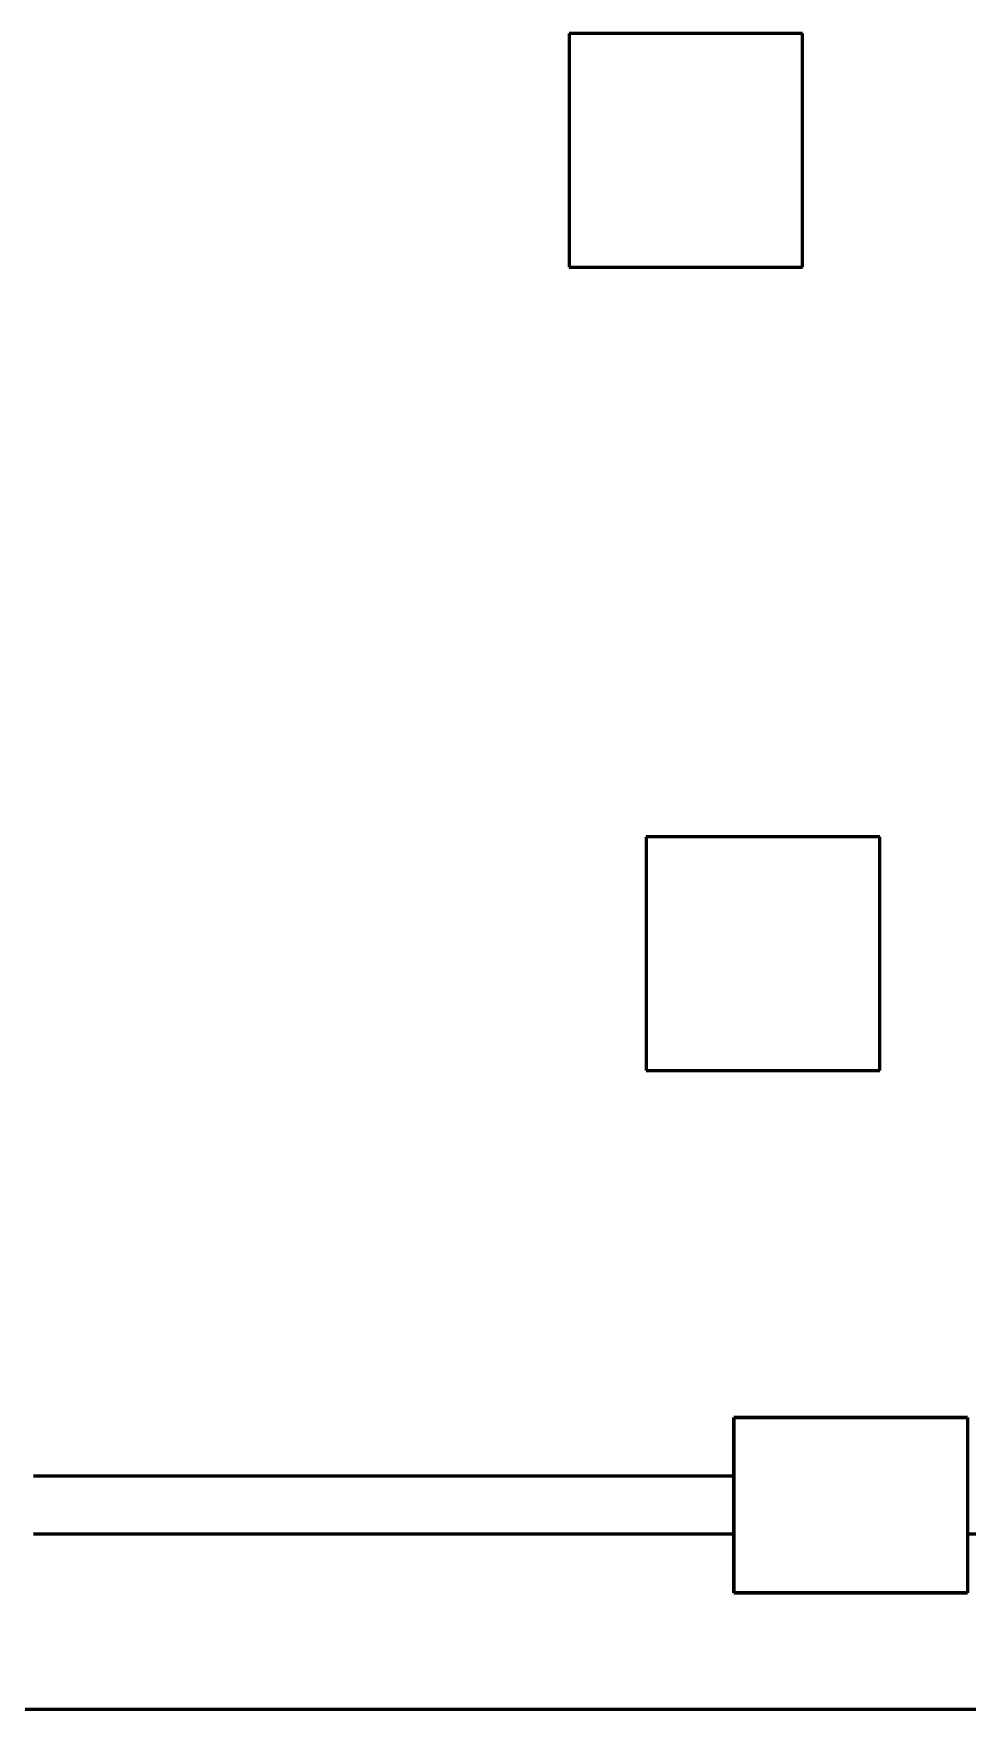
# Model space of a CAD drawing. Extents: x 0 to 297, y 0 to 292.
# Drawn here: x 108.64 to 116.64, y 67.02 to 81.37 of the extents above; entities that cross this region are included whole.
import ezdxf

# ---------------------------------------------------------------- set-up
doc = ezdxf.new("R2010")
doc.units = 0
doc.header["$MEASUREMENT"] = 0
doc.linetypes.add('K5LT_BASIC', pattern=[0])
doc.layers.add('Системный слой', color=7, linetype='Continuous')

# ---------------------------------------------------------------- blocks, each defined once
blk = doc.blocks.new('*U')
at = {"layer": 'Системный слой', "linetype": 'K5LT_BASIC', "lineweight": 60}
for p, q in [((115.229, 81.37), (113.229, 81.37)), ((113.229, 81.37), (113.229, 79.37)), ((115.229, 79.37), (115.229, 81.37)), ((113.229, 79.37), (115.229, 79.37)), ((115.891, 74.491), (113.891, 74.491)), ((113.891, 74.491), (113.891, 72.491)), ((115.891, 72.491), (115.891, 74.491)), ((113.891, 72.491), (115.891, 72.491))]:
    blk.add_line(p, q, dxfattribs=at)

msp = doc.modelspace()

# ---------------------------------------------------------------- linework, layer by layer
at = {"layer": 'Системный слой', "linetype": 'K5LT_BASIC', "lineweight": 60}
for p, q in [((116.642, 69.519), (114.642, 69.519)), ((114.642, 68.019), (114.642, 69.519)), ((114.642, 69.519), (114.642, 68.019)), ((114.642, 69.519), (116.642, 69.519)), ((116.642, 69.519), (116.642, 68.019)), ((116.642, 69.519), (116.642, 68.019)), ((108.642, 69.019), (114.642, 69.019)), ((114.642, 68.519), (108.642, 68.519)), ((122.642, 68.519), (116.642, 68.519)), ((116.642, 68.019), (114.642, 68.019)), ((114.642, 68.019), (116.642, 68.019)), ((115.892, 68.019), (115.142, 68.019)), ((124.642, 67.019), (66.642, 67.019))]:
    msp.add_line(p, q, dxfattribs=at)

# ---------------------------------------------------------------- block references
at = {"layer": 'Системный слой'}
msp.add_blockref('*U', (0, 0), dxfattribs=at)
msp.add_blockref('*U', (0, 0), dxfattribs=at)
msp.add_blockref('*U', (0, 0), dxfattribs=at)
msp.add_blockref('*U', (0, 0), dxfattribs=at)
msp.add_blockref('*U', (0, 0), dxfattribs=at)
msp.add_blockref('*U', (0, 0), dxfattribs=at)
msp.add_blockref('*U', (0, 0), dxfattribs=at)
msp.add_blockref('*U', (0, 0), dxfattribs=at)
msp.add_blockref('*U', (0, 0), dxfattribs=at)
msp.add_blockref('*U', (0, 0), dxfattribs=at)
msp.add_blockref('*U', (0, 0), dxfattribs=at)
msp.add_blockref('*U', (0, 0), dxfattribs=at)
msp.add_blockref('*U', (0, 0), dxfattribs=at)
msp.add_blockref('*U', (0, 0), dxfattribs=at)
msp.add_blockref('*U', (0, 0), dxfattribs=at)
msp.add_blockref('*U', (0, 0), dxfattribs=at)
msp.add_blockref('*U', (0, 0), dxfattribs=at)
msp.add_blockref('*U', (0, 0), dxfattribs=at)
msp.add_blockref('*U', (0, 0), dxfattribs=at)
msp.add_blockref('*U', (0, 0), dxfattribs=at)
msp.add_blockref('*U', (0, 0), dxfattribs=at)
msp.add_blockref('*U', (0, 0), dxfattribs=at)
msp.add_blockref('*U', (0, 0), dxfattribs=at)
msp.add_blockref('*U', (0, 0), dxfattribs=at)
msp.add_blockref('*U', (0, 0), dxfattribs=at)
msp.add_blockref('*U', (0, 0), dxfattribs=at)
msp.add_blockref('*U', (0, 0), dxfattribs=at)
msp.add_blockref('*U', (0, 0), dxfattribs=at)
msp.add_blockref('*U', (0, 0), dxfattribs=at)
msp.add_blockref('*U', (0, 0), dxfattribs=at)
msp.add_blockref('*U', (0, 0), dxfattribs=at)
msp.add_blockref('*U', (0, 0), dxfattribs=at)
msp.add_blockref('*U', (0, 0), dxfattribs=at)
msp.add_blockref('*U', (0, 0), dxfattribs=at)
msp.add_blockref('*U', (0, 0), dxfattribs=at)
msp.add_blockref('*U', (0, 0), dxfattribs=at)
msp.add_blockref('*U', (0, 0), dxfattribs=at)
msp.add_blockref('*U', (0, 0), dxfattribs=at)
msp.add_blockref('*U', (0, 0), dxfattribs=at)
msp.add_blockref('*U', (0, 0), dxfattribs=at)
msp.add_blockref('*U', (0, 0), dxfattribs=at)
msp.add_blockref('*U', (0, 0), dxfattribs=at)
msp.add_blockref('*U', (0, 0), dxfattribs=at)
msp.add_blockref('*U', (0, 0), dxfattribs=at)
msp.add_blockref('*U', (0, 0), dxfattribs=at)
msp.add_blockref('*U', (0, 0), dxfattribs=at)
msp.add_blockref('*U', (0, 0), dxfattribs=at)
msp.add_blockref('*U', (0, 0), dxfattribs=at)
msp.add_blockref('*U', (0, 0), dxfattribs=at)
msp.add_blockref('*U', (0, 0), dxfattribs=at)
msp.add_blockref('*U', (0, 0), dxfattribs=at)
msp.add_blockref('*U', (0, 0), dxfattribs=at)
msp.add_blockref('*U', (0, 0), dxfattribs=at)
msp.add_blockref('*U', (0, 0), dxfattribs=at)
msp.add_blockref('*U', (0, 0), dxfattribs=at)
msp.add_blockref('*U', (0, 0), dxfattribs=at)
msp.add_blockref('*U', (0, 0), dxfattribs=at)
msp.add_blockref('*U', (0, 0), dxfattribs=at)
msp.add_blockref('*U', (0, 0), dxfattribs=at)
msp.add_blockref('*U', (0, 0), dxfattribs=at)
msp.add_blockref('*U', (0, 0), dxfattribs=at)
msp.add_blockref('*U', (0, 0), dxfattribs=at)
msp.add_blockref('*U', (0, 0), dxfattribs=at)
msp.add_blockref('*U', (0, 0), dxfattribs=at)
msp.add_blockref('*U', (0, 0), dxfattribs=at)
msp.add_blockref('*U', (0, 0), dxfattribs=at)
msp.add_blockref('*U', (0, 0), dxfattribs=at)
msp.add_blockref('*U', (0, 0), dxfattribs=at)
msp.add_blockref('*U', (0, 0), dxfattribs=at)
msp.add_blockref('*U', (0, 0), dxfattribs=at)
msp.add_blockref('*U', (0, 0), dxfattribs=at)
msp.add_blockref('*U', (0, 0), dxfattribs=at)
msp.add_blockref('*U', (0, 0), dxfattribs=at)
msp.add_blockref('*U', (0, 0), dxfattribs=at)
msp.add_blockref('*U', (0, 0), dxfattribs=at)
msp.add_blockref('*U', (0, 0), dxfattribs=at)
msp.add_blockref('*U', (0, 0), dxfattribs=at)
msp.add_blockref('*U', (0, 0), dxfattribs=at)
msp.add_blockref('*U', (0, 0), dxfattribs=at)
msp.add_blockref('*U', (0, 0), dxfattribs=at)
msp.add_blockref('*U', (0, 0), dxfattribs=at)
msp.add_blockref('*U', (0, 0), dxfattribs=at)
msp.add_blockref('*U', (0, 0), dxfattribs=at)
msp.add_blockref('*U', (0, 0), dxfattribs=at)
msp.add_blockref('*U', (0, 0), dxfattribs=at)
msp.add_blockref('*U', (0, 0), dxfattribs=at)
msp.add_blockref('*U', (0, 0), dxfattribs=at)
msp.add_blockref('*U', (0, 0), dxfattribs=at)
msp.add_blockref('*U', (0, 0), dxfattribs=at)
msp.add_blockref('*U', (0, 0), dxfattribs=at)
msp.add_blockref('*U', (0, 0), dxfattribs=at)
msp.add_blockref('*U', (0, 0), dxfattribs=at)
msp.add_blockref('*U', (0, 0), dxfattribs=at)
msp.add_blockref('*U', (0, 0), dxfattribs=at)
msp.add_blockref('*U', (0, 0), dxfattribs=at)
msp.add_blockref('*U', (0, 0), dxfattribs=at)
msp.add_blockref('*U', (0, 0), dxfattribs=at)
msp.add_blockref('*U', (0, 0), dxfattribs=at)
msp.add_blockref('*U', (0, 0), dxfattribs=at)
msp.add_blockref('*U', (0, 0), dxfattribs=at)
msp.add_blockref('*U', (0, 0), dxfattribs=at)
msp.add_blockref('*U', (0, 0), dxfattribs=at)
msp.add_blockref('*U', (0, 0), dxfattribs=at)
msp.add_blockref('*U', (0, 0), dxfattribs=at)
msp.add_blockref('*U', (0, 0), dxfattribs=at)
msp.add_blockref('*U', (0, 0), dxfattribs=at)
msp.add_blockref('*U', (0, 0), dxfattribs=at)
msp.add_blockref('*U', (0, 0), dxfattribs=at)
msp.add_blockref('*U', (0, 0), dxfattribs=at)
msp.add_blockref('*U', (0, 0), dxfattribs=at)
msp.add_blockref('*U', (0, 0), dxfattribs=at)
msp.add_blockref('*U', (0, 0), dxfattribs=at)
msp.add_blockref('*U', (0, 0), dxfattribs=at)
msp.add_blockref('*U', (0, 0), dxfattribs=at)
msp.add_blockref('*U', (0, 0), dxfattribs=at)
msp.add_blockref('*U', (0, 0), dxfattribs=at)
msp.add_blockref('*U', (0, 0), dxfattribs=at)
msp.add_blockref('*U', (0, 0), dxfattribs=at)
msp.add_blockref('*U', (0, 0), dxfattribs=at)
msp.add_blockref('*U', (0, 0), dxfattribs=at)
msp.add_blockref('*U', (0, 0), dxfattribs=at)
msp.add_blockref('*U', (0, 0), dxfattribs=at)
msp.add_blockref('*U', (0, 0), dxfattribs=at)
msp.add_blockref('*U', (0, 0), dxfattribs=at)
msp.add_blockref('*U', (0, 0), dxfattribs=at)
msp.add_blockref('*U', (0, 0), dxfattribs=at)
msp.add_blockref('*U', (0, 0), dxfattribs=at)
msp.add_blockref('*U', (0, 0), dxfattribs=at)
msp.add_blockref('*U', (0, 0), dxfattribs=at)
msp.add_blockref('*U', (0, 0), dxfattribs=at)
msp.add_blockref('*U', (0, 0), dxfattribs=at)
msp.add_blockref('*U', (0, 0), dxfattribs=at)
msp.add_blockref('*U', (0, 0), dxfattribs=at)
msp.add_blockref('*U', (0, 0), dxfattribs=at)
msp.add_blockref('*U', (0, 0), dxfattribs=at)
msp.add_blockref('*U', (0, 0), dxfattribs=at)
msp.add_blockref('*U', (0, 0), dxfattribs=at)
msp.add_blockref('*U', (0, 0), dxfattribs=at)
msp.add_blockref('*U', (0, 0), dxfattribs=at)
msp.add_blockref('*U', (0, 0), dxfattribs=at)
msp.add_blockref('*U', (0, 0), dxfattribs=at)
msp.add_blockref('*U', (0, 0), dxfattribs=at)
msp.add_blockref('*U', (0, 0), dxfattribs=at)
msp.add_blockref('*U', (0, 0), dxfattribs=at)
msp.add_blockref('*U', (0, 0), dxfattribs=at)
msp.add_blockref('*U', (0, 0), dxfattribs=at)
msp.add_blockref('*U', (0, 0), dxfattribs=at)
msp.add_blockref('*U', (0, 0), dxfattribs=at)
msp.add_blockref('*U', (0, 0), dxfattribs=at)
msp.add_blockref('*U', (0, 0), dxfattribs=at)
msp.add_blockref('*U', (0, 0), dxfattribs=at)
msp.add_blockref('*U', (0, 0), dxfattribs=at)
msp.add_blockref('*U', (0, 0), dxfattribs=at)
msp.add_blockref('*U', (0, 0), dxfattribs=at)
msp.add_blockref('*U', (0, 0), dxfattribs=at)
msp.add_blockref('*U', (0, 0), dxfattribs=at)
msp.add_blockref('*U', (0, 0), dxfattribs=at)
msp.add_blockref('*U', (0, 0), dxfattribs=at)
msp.add_blockref('*U', (0, 0), dxfattribs=at)
msp.add_blockref('*U', (0, 0), dxfattribs=at)
msp.add_blockref('*U', (0, 0), dxfattribs=at)
msp.add_blockref('*U', (0, 0), dxfattribs=at)
msp.add_blockref('*U', (0, 0), dxfattribs=at)
msp.add_blockref('*U', (0, 0), dxfattribs=at)
msp.add_blockref('*U', (0, 0), dxfattribs=at)
msp.add_blockref('*U', (0, 0), dxfattribs=at)
msp.add_blockref('*U', (0, 0), dxfattribs=at)
msp.add_blockref('*U', (0, 0), dxfattribs=at)
msp.add_blockref('*U', (0, 0), dxfattribs=at)
msp.add_blockref('*U', (0, 0), dxfattribs=at)
msp.add_blockref('*U', (0, 0), dxfattribs=at)
msp.add_blockref('*U', (0, 0), dxfattribs=at)
msp.add_blockref('*U', (0, 0), dxfattribs=at)
msp.add_blockref('*U', (0, 0), dxfattribs=at)
msp.add_blockref('*U', (0, 0), dxfattribs=at)
msp.add_blockref('*U', (0, 0), dxfattribs=at)
msp.add_blockref('*U', (0, 0), dxfattribs=at)
msp.add_blockref('*U', (0, 0), dxfattribs=at)
msp.add_blockref('*U', (0, 0), dxfattribs=at)
msp.add_blockref('*U', (0, 0), dxfattribs=at)
msp.add_blockref('*U', (0, 0), dxfattribs=at)
msp.add_blockref('*U', (0, 0), dxfattribs=at)
msp.add_blockref('*U', (0, 0), dxfattribs=at)
msp.add_blockref('*U', (0, 0), dxfattribs=at)
msp.add_blockref('*U', (0, 0), dxfattribs=at)
msp.add_blockref('*U', (0, 0), dxfattribs=at)
msp.add_blockref('*U', (0, 0), dxfattribs=at)
msp.add_blockref('*U', (0, 0), dxfattribs=at)
msp.add_blockref('*U', (0, 0), dxfattribs=at)
msp.add_blockref('*U', (0, 0), dxfattribs=at)
msp.add_blockref('*U', (0, 0), dxfattribs=at)
msp.add_blockref('*U', (0, 0), dxfattribs=at)
msp.add_blockref('*U', (0, 0), dxfattribs=at)
msp.add_blockref('*U', (0, 0), dxfattribs=at)
msp.add_blockref('*U', (0, 0), dxfattribs=at)
msp.add_blockref('*U', (0, 0), dxfattribs=at)
msp.add_blockref('*U', (0, 0), dxfattribs=at)
msp.add_blockref('*U', (0, 0), dxfattribs=at)
msp.add_blockref('*U', (0, 0), dxfattribs=at)
msp.add_blockref('*U', (0, 0), dxfattribs=at)
msp.add_blockref('*U', (0, 0), dxfattribs=at)
msp.add_blockref('*U', (0, 0), dxfattribs=at)
msp.add_blockref('*U', (0, 0), dxfattribs=at)
msp.add_blockref('*U', (0, 0), dxfattribs=at)
msp.add_blockref('*U', (0, 0), dxfattribs=at)
msp.add_blockref('*U', (0, 0), dxfattribs=at)
msp.add_blockref('*U', (0, 0), dxfattribs=at)
msp.add_blockref('*U', (0, 0), dxfattribs=at)
msp.add_blockref('*U', (0, 0), dxfattribs=at)
msp.add_blockref('*U', (0, 0), dxfattribs=at)
msp.add_blockref('*U', (0, 0), dxfattribs=at)
msp.add_blockref('*U', (0, 0), dxfattribs=at)
msp.add_blockref('*U', (0, 0), dxfattribs=at)
msp.add_blockref('*U', (0, 0), dxfattribs=at)
msp.add_blockref('*U', (0, 0), dxfattribs=at)
msp.add_blockref('*U', (0, 0), dxfattribs=at)
msp.add_blockref('*U', (0, 0), dxfattribs=at)
msp.add_blockref('*U', (0, 0), dxfattribs=at)
msp.add_blockref('*U', (0, 0), dxfattribs=at)
msp.add_blockref('*U', (0, 0), dxfattribs=at)
msp.add_blockref('*U', (0, 0), dxfattribs=at)
msp.add_blockref('*U', (0, 0), dxfattribs=at)
msp.add_blockref('*U', (0, 0), dxfattribs=at)
msp.add_blockref('*U', (0, 0), dxfattribs=at)
msp.add_blockref('*U', (0, 0), dxfattribs=at)
msp.add_blockref('*U', (0, 0), dxfattribs=at)
msp.add_blockref('*U', (0, 0), dxfattribs=at)
msp.add_blockref('*U', (0, 0), dxfattribs=at)
msp.add_blockref('*U', (0, 0), dxfattribs=at)
msp.add_blockref('*U', (0, 0), dxfattribs=at)
msp.add_blockref('*U', (0, 0), dxfattribs=at)
msp.add_blockref('*U', (0, 0), dxfattribs=at)
msp.add_blockref('*U', (0, 0), dxfattribs=at)
msp.add_blockref('*U', (0, 0), dxfattribs=at)
msp.add_blockref('*U', (0, 0), dxfattribs=at)
msp.add_blockref('*U', (0, 0), dxfattribs=at)
msp.add_blockref('*U', (0, 0), dxfattribs=at)
msp.add_blockref('*U', (0, 0), dxfattribs=at)
msp.add_blockref('*U', (0, 0), dxfattribs=at)
msp.add_blockref('*U', (0, 0), dxfattribs=at)
msp.add_blockref('*U', (0, 0), dxfattribs=at)
msp.add_blockref('*U', (0, 0), dxfattribs=at)
msp.add_blockref('*U', (0, 0), dxfattribs=at)
msp.add_blockref('*U', (0, 0), dxfattribs=at)
msp.add_blockref('*U', (0, 0), dxfattribs=at)
msp.add_blockref('*U', (0, 0), dxfattribs=at)
msp.add_blockref('*U', (0, 0), dxfattribs=at)
msp.add_blockref('*U', (0, 0), dxfattribs=at)
msp.add_blockref('*U', (0, 0), dxfattribs=at)
msp.add_blockref('*U', (0, 0), dxfattribs=at)
msp.add_blockref('*U', (0, 0), dxfattribs=at)
msp.add_blockref('*U', (0, 0), dxfattribs=at)
msp.add_blockref('*U', (0, 0), dxfattribs=at)
msp.add_blockref('*U', (0, 0), dxfattribs=at)
msp.add_blockref('*U', (0, 0), dxfattribs=at)
msp.add_blockref('*U', (0, 0), dxfattribs=at)
msp.add_blockref('*U', (0, 0), dxfattribs=at)
msp.add_blockref('*U', (0, 0), dxfattribs=at)
msp.add_blockref('*U', (0, 0), dxfattribs=at)
msp.add_blockref('*U', (0, 0), dxfattribs=at)
msp.add_blockref('*U', (0, 0), dxfattribs=at)
msp.add_blockref('*U', (0, 0), dxfattribs=at)
msp.add_blockref('*U', (0, 0), dxfattribs=at)
msp.add_blockref('*U', (0, 0), dxfattribs=at)
msp.add_blockref('*U', (0, 0), dxfattribs=at)
msp.add_blockref('*U', (0, 0), dxfattribs=at)
msp.add_blockref('*U', (0, 0), dxfattribs=at)
msp.add_blockref('*U', (0, 0), dxfattribs=at)
msp.add_blockref('*U', (0, 0), dxfattribs=at)
msp.add_blockref('*U', (0, 0), dxfattribs=at)
msp.add_blockref('*U', (0, 0), dxfattribs=at)
msp.add_blockref('*U', (0, 0), dxfattribs=at)
msp.add_blockref('*U', (0, 0), dxfattribs=at)
msp.add_blockref('*U', (0, 0), dxfattribs=at)
msp.add_blockref('*U', (0, 0), dxfattribs=at)
msp.add_blockref('*U', (0, 0), dxfattribs=at)
msp.add_blockref('*U', (0, 0), dxfattribs=at)
msp.add_blockref('*U', (0, 0), dxfattribs=at)
msp.add_blockref('*U', (0, 0), dxfattribs=at)
msp.add_blockref('*U', (0, 0), dxfattribs=at)
msp.add_blockref('*U', (0, 0), dxfattribs=at)
msp.add_blockref('*U', (0, 0), dxfattribs=at)
msp.add_blockref('*U', (0, 0), dxfattribs=at)
msp.add_blockref('*U', (0, 0), dxfattribs=at)
msp.add_blockref('*U', (0, 0), dxfattribs=at)
msp.add_blockref('*U', (0, 0), dxfattribs=at)
msp.add_blockref('*U', (0, 0), dxfattribs=at)
msp.add_blockref('*U', (0, 0), dxfattribs=at)
msp.add_blockref('*U', (0, 0), dxfattribs=at)
msp.add_blockref('*U', (0, 0), dxfattribs=at)
msp.add_blockref('*U', (0, 0), dxfattribs=at)
msp.add_blockref('*U', (0, 0), dxfattribs=at)
msp.add_blockref('*U', (0, 0), dxfattribs=at)
msp.add_blockref('*U', (0, 0), dxfattribs=at)
msp.add_blockref('*U', (0, 0), dxfattribs=at)
msp.add_blockref('*U', (0, 0), dxfattribs=at)
msp.add_blockref('*U', (0, 0), dxfattribs=at)
msp.add_blockref('*U', (0, 0), dxfattribs=at)
msp.add_blockref('*U', (0, 0), dxfattribs=at)
msp.add_blockref('*U', (0, 0), dxfattribs=at)
msp.add_blockref('*U', (0, 0), dxfattribs=at)
msp.add_blockref('*U', (0, 0), dxfattribs=at)
msp.add_blockref('*U', (0, 0), dxfattribs=at)
msp.add_blockref('*U', (0, 0), dxfattribs=at)
msp.add_blockref('*U', (0, 0), dxfattribs=at)
msp.add_blockref('*U', (0, 0), dxfattribs=at)
msp.add_blockref('*U', (0, 0), dxfattribs=at)
msp.add_blockref('*U', (0, 0), dxfattribs=at)
msp.add_blockref('*U', (0, 0), dxfattribs=at)
msp.add_blockref('*U', (0, 0), dxfattribs=at)
msp.add_blockref('*U', (0, 0), dxfattribs=at)
msp.add_blockref('*U', (0, 0), dxfattribs=at)
msp.add_blockref('*U', (0, 0), dxfattribs=at)
msp.add_blockref('*U', (0, 0), dxfattribs=at)
msp.add_blockref('*U', (0, 0), dxfattribs=at)
msp.add_blockref('*U', (0, 0), dxfattribs=at)
msp.add_blockref('*U', (0, 0), dxfattribs=at)
msp.add_blockref('*U', (0, 0), dxfattribs=at)
msp.add_blockref('*U', (0, 0), dxfattribs=at)
msp.add_blockref('*U', (0, 0), dxfattribs=at)
msp.add_blockref('*U', (0, 0), dxfattribs=at)
msp.add_blockref('*U', (0, 0), dxfattribs=at)
msp.add_blockref('*U', (0, 0), dxfattribs=at)
msp.add_blockref('*U', (0, 0), dxfattribs=at)
msp.add_blockref('*U', (0, 0), dxfattribs=at)
msp.add_blockref('*U', (0, 0), dxfattribs=at)
msp.add_blockref('*U', (0, 0), dxfattribs=at)
msp.add_blockref('*U', (0, 0), dxfattribs=at)
msp.add_blockref('*U', (0, 0), dxfattribs=at)
msp.add_blockref('*U', (0, 0), dxfattribs=at)
msp.add_blockref('*U', (0, 0), dxfattribs=at)
msp.add_blockref('*U', (0, 0), dxfattribs=at)
msp.add_blockref('*U', (0, 0), dxfattribs=at)
msp.add_blockref('*U', (0, 0), dxfattribs=at)
msp.add_blockref('*U', (0, 0), dxfattribs=at)
msp.add_blockref('*U', (0, 0), dxfattribs=at)
msp.add_blockref('*U', (0, 0), dxfattribs=at)
msp.add_blockref('*U', (0, 0), dxfattribs=at)
msp.add_blockref('*U', (0, 0), dxfattribs=at)
msp.add_blockref('*U', (0, 0), dxfattribs=at)
msp.add_blockref('*U', (0, 0), dxfattribs=at)
msp.add_blockref('*U', (0, 0), dxfattribs=at)
msp.add_blockref('*U', (0, 0), dxfattribs=at)
msp.add_blockref('*U', (0, 0), dxfattribs=at)
msp.add_blockref('*U', (0, 0), dxfattribs=at)
msp.add_blockref('*U', (0, 0), dxfattribs=at)
msp.add_blockref('*U', (0, 0), dxfattribs=at)
msp.add_blockref('*U', (0, 0), dxfattribs=at)
msp.add_blockref('*U', (0, 0), dxfattribs=at)
msp.add_blockref('*U', (0, 0), dxfattribs=at)
msp.add_blockref('*U', (0, 0), dxfattribs=at)
msp.add_blockref('*U', (0, 0), dxfattribs=at)
msp.add_blockref('*U', (0, 0), dxfattribs=at)
msp.add_blockref('*U', (0, 0), dxfattribs=at)
msp.add_blockref('*U', (0, 0), dxfattribs=at)
msp.add_blockref('*U', (0, 0), dxfattribs=at)
msp.add_blockref('*U', (0, 0), dxfattribs=at)
msp.add_blockref('*U', (0, 0), dxfattribs=at)
msp.add_blockref('*U', (0, 0), dxfattribs=at)
msp.add_blockref('*U', (0, 0), dxfattribs=at)
msp.add_blockref('*U', (0, 0), dxfattribs=at)
msp.add_blockref('*U', (0, 0), dxfattribs=at)
msp.add_blockref('*U', (0, 0), dxfattribs=at)
msp.add_blockref('*U', (0, 0), dxfattribs=at)

doc.saveas('drawing.dxf')
